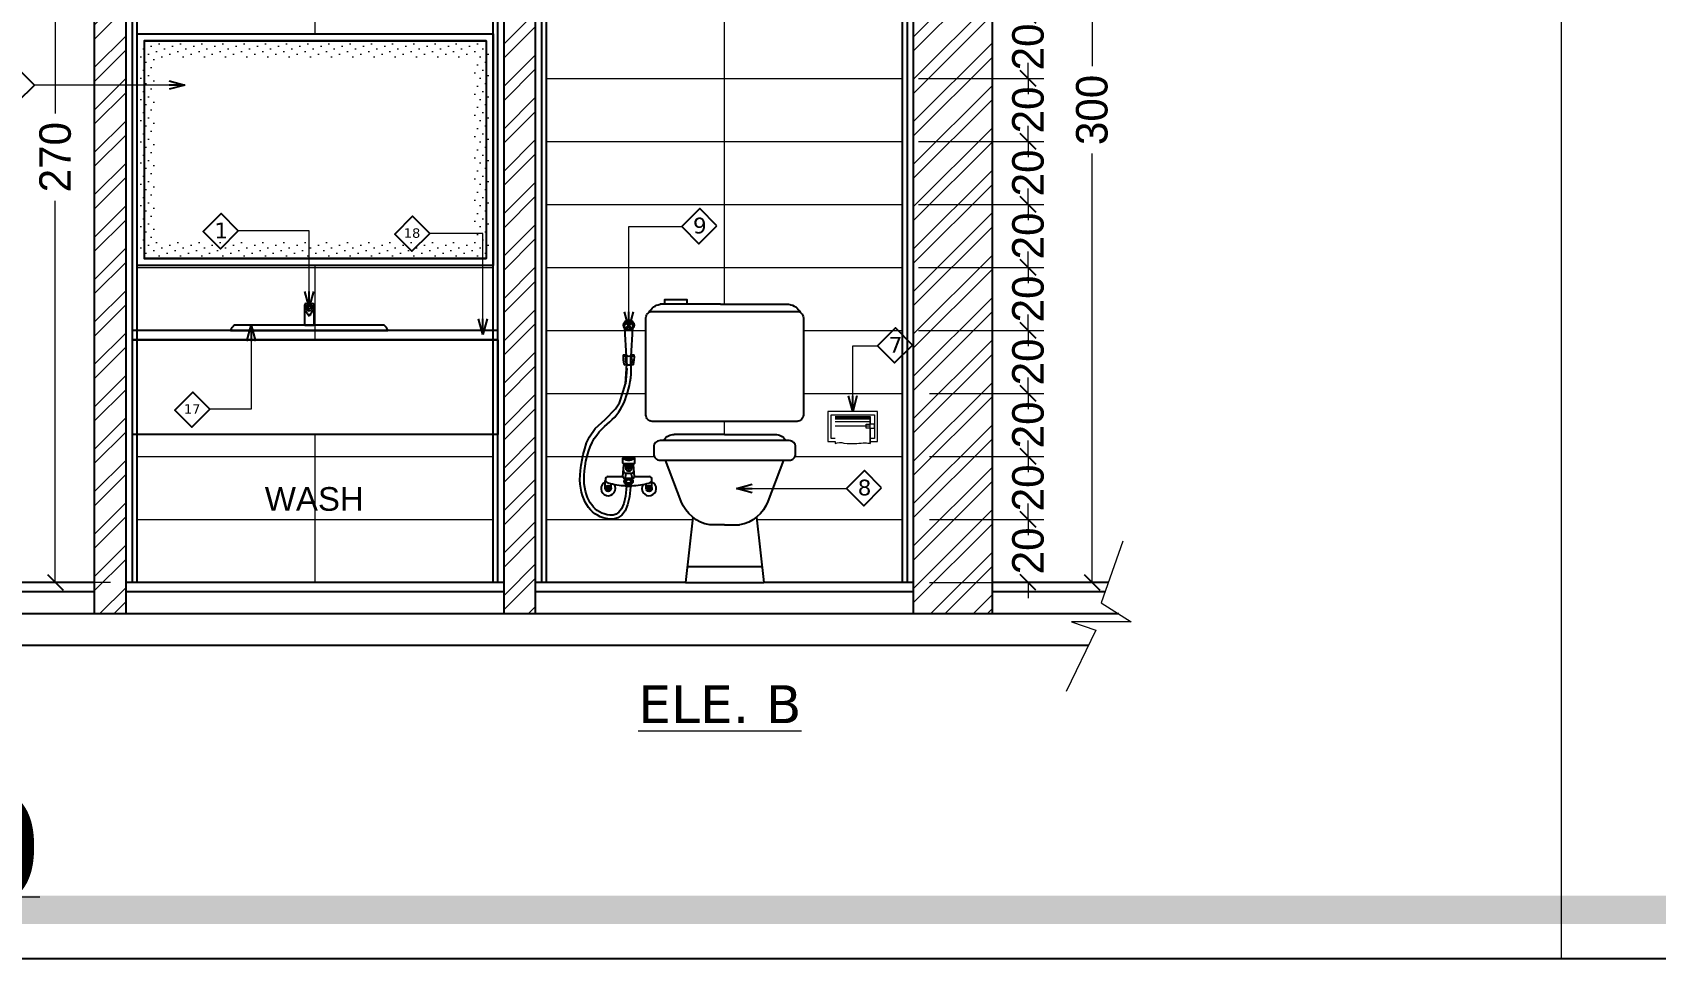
# Model space of a CAD drawing. Header units: centimetres. Extents: x 7997 to 116674, y 1017 to 13844.
# Drawn here: x 47417 to 47932, y 8756 to 9050 of the extents above; entities that cross this region are included whole.
import ezdxf
from ezdxf.enums import TextEntityAlignment as Align

# ---------------------------------------------------------------- set-up
doc = ezdxf.new("R2010")
doc.units = ezdxf.units.CM
doc.header["$LTSCALE"] = 200
doc.header["$PDMODE"] = 2
for name, color, linetype in [('A-DIM', 10, 'Continuous'), ('AFIX', 2, 'Continuous'), ('AFP-HATCH-TILES', 251, 'Continuous'), ('AFP-TOILET FIXTURE', 8, 'Continuous'), ('AFP-WALL  PLASTER', 8, 'Continuous'), ('COL', 1, 'Continuous'), ('DIM', 11, 'Continuous'), ('STEP', 7, 'Continuous'), ('TXT', 6, 'Continuous')]:
    doc.layers.add(name, color=color, linetype=linetype)
for name, color, linetype, lineweight in [('HA', 251, 'Continuous', 0), ('HAT', 8, 'Continuous', 9), ('HATCH', 8, 'Continuous', 5), ('TEXT', 6, 'Continuous', 18), ('TITLE', 7, 'Continuous', 20), ('WALL', 3, 'Continuous', 25)]:
    doc.layers.add(name, color=color, linetype=linetype, lineweight=lineweight)
doc.styles.add('sheet notes', font='verdana.ttf')
doc.styles.add('T2', font='')
doc.styles.add('TORATH', font='arial.ttf')
doc.styles.add('TT1', font='times.ttf', dxfattribs={"width": 0.8, "height": 40})
doc.styles.get('T2').set_extended_font_data('Elisia')
doc.dimstyles.new('NORMAL-1', dxfattribs={"dimtxt": 10, "dimasz": 5, "dimexe": 5, "dimexo": 5, "dimgap": 1, "dimtad": 0, "dimdec": 0, "dimdsep": 46, "dimtxsty": 'T2', "dimblk1": 'OBLIQUE', "dimblk2": 'OBLIQUE', "dimsah": 1, "dimcen": 0.09, "dimclrd": 4, "dimclre": 4, "dimclrt": 6, "dimadec": 0, "dimazin": 0, "dimtfac": 1, "dimtdec": 0, "dimtofl": 0, "dimtmove": 1, "dimatfit": 3, "dimldrblk": 'OPEN30', "dimfxl": 0, "dimtolj": 1, "dimtzin": 0, "dimlwd": 5, "dimlwe": 5, "dimarcsym": 0})

# ---------------------------------------------------------------- blocks, each defined once
blk = doc.blocks.new('CLOSETT')
for points in [[(1019537.6, 55389.1), (1020002.1, 55388.6), (1020007.4, 55389.3), (1020009.9, 55390.2), (1020009.9, 55390.2), (1020016.2, 55394.5), (1020016.2, 55394.5), (1020018.2, 55396.8), (1020019.4, 55398.6), (1020020.7, 55401.4), (1020020.7, 55401.4), (1020021.3, 55403.3), (1020021.6, 55404.4), (1020021.8, 55405.3), (1020022, 55406.7), (1020022.1, 55408.6), (1020022.1, 55717.3), (1020021.8, 55720.4), (1020021.4, 55722.5), (1020021.4, 55722.5), (1020020.3, 55725.6), (1020020.3, 55725.6), (1020016.2, 55731.5), (1020016.2, 55731.5), (1020016.2, 55731.5), (1020012, 55734.7), (1020012, 55734.7), (1020009.2, 55739.6), (1020007.4, 55742.2), (1020005.3, 55744.8), (1020002.5, 55747.8), (1019999.6, 55750.3), (1019997.7, 55751.8), (1019994.9, 55753.7), (1019989.5, 55756.6), (1019983.8, 55758.7), (1019979.5, 55759.8), (1019977, 55760.2), (1019961.7, 55760.2), (1019961.7, 55775.2), (1019891.7, 55775.2), (1019891.7, 55760.2), (1019567.1, 55760.2), (1019565.5, 55759.9), (1019563.9, 55759.6), (1019562.3, 55759.2), (1019560.8, 55758.9), (1019559.5, 55758.4), (1019557.9, 55757.9), (1019557.9, 55757.9), (1019556.1, 55757.2), (1019554.4, 55756.5), (1019552.8, 55755.7), (1019550.7, 55754.6), (1019548.7, 55753.3), (1019547.3, 55752.4), (1019545.2, 55750.9), (1019543.7, 55749.7), (1019542.3, 55748.5), (1019540.6, 55746.8), (1019540.6, 55746.8), (1019537.5, 55743.2), (1019536.2, 55741.6), (1019536.2, 55741.6), (1019535.7, 55740.8), (1019535.7, 55740.8), (1019535.1, 55739.9), (1019534.7, 55739.3), (1019534.3, 55738.6), (1019534.3, 55738.6), (1019533.3, 55737), (1019532.8, 55736.1), (1019532.1, 55734.7), (1019531.1, 55734.1), (1019531.1, 55734.1), (1019530, 55733.3), (1019529.2, 55732.6), (1019528.7, 55732.2), (1019527.9, 55731.5), (1019527.9, 55731.5), (1019526.1, 55729.4), (1019525.4, 55728.3), (1019524.7, 55727.2), (1019524.2, 55726.3), (1019523.8, 55725.6), (1019523.3, 55724.3), (1019523.3, 55724.3), (1019522.6, 55721.8), (1019522.3, 55720.5), (1019522.2, 55719.5), (1019522.1, 55717.3), (1019522.1, 55408.6), (1019522.4, 55404.9), (1019522.4, 55404.9), (1019524.1, 55399.8), (1019524.1, 55399.8), (1019527.9, 55394.5), (1019527.9, 55394.5), (1019531.1, 55391.9), (1019531.1, 55391.9), (1019535.6, 55389.7), (1019537.8, 55389.1)], [(1019935.9, 55347.1), (1019612.4, 55347.3), (1019607.4, 55347), (1019601.8, 55345.9), (1019601.8, 55345.9), (1019596.6, 55344.1), (1019593.4, 55342.5), (1019593.4, 55342.5), (1019593.4, 55342.5), (1019589.2, 55339.9), (1019589.2, 55339.9), (1019585.9, 55337.3), (1019583.5, 55335), (1019582.2, 55333.6), (1019581, 55332.1), (1019579, 55329.4), (1019579, 55329.4), (1019577.5, 55327.3), (1019567.1, 55327.3), (1019565.6, 55327.2), (1019564.4, 55327.1), (1019563.2, 55326.9), (1019560.7, 55326.2), (1019559.9, 55326), (1019559, 55325.6), (1019557.9, 55325.1), (1019556.5, 55324.3), (1019555.6, 55323.7), (1019554.8, 55323.1), (1019552.9, 55321.4), (1019550.8, 55319), (1019550.8, 55319), (1019549, 55315.9), (1019549, 55315.9), (1019547.8, 55312.7), (1019547.8, 55312.7), (1019547.2, 55309.9), (1019547.2, 55309.9), (1019547.1, 55307.3), (1019547.1, 55285.3), (1019547.3, 55282.3), (1019547.3, 55282.3), (1019548.1, 55279.1), (1019548.1, 55279.1), (1019549.2, 55276.3), (1019549.2, 55276.3), (1019552.9, 55271.2), (1019552.9, 55271.2), (1019555.2, 55269.2), (1019555.2, 55269.2), (1019559.1, 55267), (1019559.1, 55267), (1019563.2, 55265.7), (1019567.1, 55265.3), (1019584.5, 55265.3), (1019634.5, 55134.3), (1019638.3, 55125.6), (1019641.3, 55119.7), (1019645.5, 55112.6), (1019649.8, 55106.3), (1019656.2, 55098.3), (1019656.2, 55098.3), (1019669.7, 55085.2), (1019669.7, 55085.2), (1019647.5, 54877.3), (1019896.7, 54877.3), (1019873.4, 55084.3), (1019874.4, 55085.2), (1019881.1, 55091.2), (1019881.1, 55091.2), (1019887.7, 55098), (1019892.3, 55103.6), (1019896.4, 55109.2), (1019900.6, 55115.8), (1019906.4, 55126.8), (1019909.7, 55134.6), (1019918, 55156.3), (1019924.1, 55172.3), (1019934.6, 55199.9), (1019934.6, 55199.9), (1019959.6, 55265.3), (1019966.4, 55265.3), (1019971.4, 55265.3), (1019977.1, 55265.3), (1019983.2, 55266.3), (1019983.2, 55266.3), (1019989.9, 55269.9), (1019993.2, 55273.5), (1019995.1, 55276.7), (1019997.1, 55285.3), (1019997.1, 55288.7), (1019997.1, 55296.3), (1019997.1, 55307.3), (1019996.3, 55312.6), (1019994.3, 55317.5), (1019991.2, 55321.4), (1019987.2, 55324.5), (1019983.8, 55326.1), (1019977.1, 55327.3), (1019966.5, 55327.3), (1019965.1, 55329.4), (1019958.4, 55337.1), (1019950.7, 55342.5), (1019950.7, 55342.5), (1019942.4, 55345.9), (1019942.4, 55345.9), (1019931.8, 55347.3)]]:
    blk.add_wipeout(points).dxf.layer = 'AFP-TOILET FIXTURE'
at = {"layer": 'AFP-TOILET FIXTURE'}
for p, q in [((1019784.7, 55760.2), (1019567.8, 55760.2)), ((1019784.7, 55760.2), (1019977, 55760.2)), ((1019772.1, 55347.3), (1019612.4, 55347.3)), ((1019772.1, 55347.3), (1019931.8, 55347.3)), ((1019965.1, 55329.4), (1019966.5, 55327.3)), ((1019634.4, 55134.6), (1019584.5, 55265.3)), ((1019909.7, 55134.6), (1019959.6, 55265.3)), ((1019670.8, 55084.3), (1019647.5, 54877.3)), ((1019873.4, 55084.3), (1019896.7, 54877.3)), ((1019772.1, 55059.7), (1019724.8, 55059.7)), ((1019772.1, 55059.7), (1019819.3, 55059.7)), ((1019891.5, 54927.3), (1019652.6, 54927.3)), ((1019896.7, 54877.3), (1019647.5, 54877.3))]:
    blk.add_line(p, q, dxfattribs=at)
blk.add_lwpolyline([(1019961.7, 55760.2), (1019961.7, 55775.2), (1019891.7, 55775.2), (1019891.7, 55760.2)], close=True, dxfattribs=at)
for points in [[(1020022.1, 55408.6), (1020022.1, 55717.3, 0.414214), (1020002.1, 55737.3), (1019542.1, 55737.3, 0.414214), (1019522.1, 55717.3), (1019522.1, 55408.6, 0.414214), (1019542.1, 55388.6), (1020002.1, 55388.6, 0.414214)], [(1019997.1, 55307.3), (1019997.1, 55285.3, -0.414214), (1019977.1, 55265.3), (1019567.1, 55265.3, -0.414214), (1019547.1, 55285.3), (1019547.1, 55307.3, -0.414214), (1019567.1, 55327.3), (1019977.1, 55327.3, -0.414214)]]:
    blk.add_lwpolyline(points, format="xyb", close=True, dxfattribs=at)
for centre, radius, start, end in [((1019573.5, 55714.7), 45.9, 98.0355, 154.2062), ((1019970.6, 55714.7), 45.9, 25.7938, 81.9645), ((1019612.4, 55307.3), 40, 90, 146.4991), ((1019931.8, 55307.3), 40, 33.5009, 90), ((1019745.5, 55176.6), 118.7, 200.7366, 259.9985), ((1019798.7, 55176.6), 118.7, 280.0015, 339.2634)]:
    blk.add_arc(centre, radius, start, end, dxfattribs=at)
blk = doc.blocks.new('_OBLIQUE')
at = {"color": 0, "linetype": 'ByBlock'}
blk.add_line((-0.5, -0.5), (0.5, 0.5), dxfattribs=at)
blk = doc.blocks.new('_Open30')
at = {"color": 0, "linetype": 'ByBlock', "lineweight": -2}
for p, q in [((-1, 0.27), (0, 0)), ((0, 0), (-1, -0.27)), ((0, 0), (-1, 0))]:
    blk.add_line(p, q, dxfattribs=at)
blk = doc.blocks.new('Health foucet')
at = {"layer": 'AFP-TOILET FIXTURE'}
for p, q in [((1018120.2, 58032.2), (1018115.1, 58120.6)), ((1018135.4, 58032.2), (1018140.5, 58120.6)), ((1018110.3, 58037.7), (1018119.8, 58030)), ((1018119.8, 58030), (1018121.4, 58030)), ((1018121.4, 58008.3), (1018121.4, 58031.2)), ((1018134.1, 58008.3), (1018134.1, 58031.2)), ((1018134.1, 58030), (1018135.7, 58030)), ((1018145.2, 58037.7), (1018135.7, 58030)), ((1018112.9, 58005.7), (1018120.2, 58008.3)), ((1018120.2, 58008.3), (1018121.4, 58008.3)), ((1018134.1, 58008.3), (1018135.4, 58008.3)), ((1018142.6, 58005.7), (1018135.4, 58008.3)), ((1018146.4, 57707.2), (1018108.5, 57707.2)), ((1018108.5, 57707.2), (1018146.4, 57707.2)), ((1018119.1, 57709.6), (1018119.1, 57707.2)), ((1018135.7, 57709.6), (1018135.7, 57707.2)), ((1018108.5, 57650.7), (1018112.5, 57688.1)), ((1018121.3, 57688.1), (1018112.5, 57688.1)), ((1018114.2, 57688.1), (1018114.2, 57691.2)), ((1018117, 57685), (1018120.7, 57687.1)), ((1018117, 57685), (1018120.1, 57675.2)), ((1018118.6, 57661.8), (1018136.1, 57661.8)), ((1018120.1, 57675.2), (1018120.7, 57687.1)), ((1018120.1, 57675.2), (1018121.9, 57685)), ((1018120.7, 57687.1), (1018121.9, 57685)), ((1018120.8, 57671.8), (1018121.2, 57669.9)), ((1018124.5, 57685), (1018127.3, 57687)), ((1018124.5, 57685), (1018127.3, 57674.2)), ((1018127.3, 57674.2), (1018127.3, 57687)), ((1018130.1, 57685), (1018127.3, 57687)), ((1018130.1, 57685), (1018127.3, 57674.2)), ((1018133.9, 57687.1), (1018132.7, 57685)), ((1018134.5, 57675.2), (1018132.7, 57685)), ((1018143.1, 57688.1), (1018133.4, 57688.1)), ((1018134, 57671.9), (1018133.7, 57670.1)), ((1018134.5, 57675.2), (1018133.9, 57687.1)), ((1018137.6, 57685), (1018133.9, 57687.1)), ((1018137.6, 57685), (1018134.5, 57675.2)), ((1018140.9, 57688.1), (1018140.9, 57691.2)), ((1018146.3, 57650.7), (1018143.1, 57688.1)), ((1018053.3, 57612.6), (1018053.3, 57637.8)), ((1018065.4, 57615.3), (1018059.8, 57609.8)), ((1018062.5, 57650.7), (1018108.5, 57650.7)), ((1018071.8, 57612.6), (1018071.8, 57628.1)), ((1018139.1, 57644.7), (1018115.5, 57644.7)), ((1018116.4, 57640.7), (1018116.4, 57644.2)), ((1018117.5, 57624), (1018136.3, 57622.4)), ((1018117.6, 57625.6), (1018136.3, 57624)), ((1018117.8, 57627.2), (1018136.3, 57625.6)), ((1018117.9, 57628.8), (1018136.3, 57627.2)), ((1018118.9, 57637.4), (1018118.9, 57633.6)), ((1018119.4, 57628.8), (1018119.4, 57630.4)), ((1018134.2, 57628.8), (1018134.2, 57630.4)), ((1018135.4, 57637.5), (1018135.4, 57633.5)), ((1018138.1, 57640.7), (1018138.1, 57644.2)), ((1018138.1, 57640.7), (1018138.1, 57640.7)), ((1018146.1, 57650.7), (1018192.1, 57650.7)), ((1018182.9, 57612.6), (1018182.9, 57627.7)), ((1018195, 57615.3), (1018189.4, 57609.8)), ((1018201.4, 57612.6), (1018201.4, 57639.3))]:
    blk.add_line(p, q, dxfattribs=at)
for points in [[(1018110.3, 58037.7), (1018119.9, 58037.7)], [(1018135.7, 58037.7), (1018145.2, 58037.7)], [(1018120.7, 57619.7), (1018117.3, 57588.7), (1018111.9, 57565.4), (1018104.9, 57548.6), (1018096.6, 57537.5), (1018087.4, 57531.1), (1018077.8, 57528.3), (1018068.2, 57528.2), (1018058.8, 57529.7), (1018050.1, 57532), (1018042.1, 57535), (1018034.7, 57538.7), (1018027.8, 57543.1), (1018021.5, 57548.2), (1018015.8, 57554), (1018010.4, 57560.5), (1018005.5, 57567.8), (1018001, 57575.8), (1017996.9, 57584.6), (1017993.3, 57594.1), (1017990.3, 57604.5), (1017988, 57615.7), (1017986.4, 57627.7), (1017985.7, 57640.6), (1017985.8, 57654.4), (1017986.9, 57669), (1017988.9, 57684.2), (1017991.8, 57699.7), (1017995.6, 57715.2), (1018000.1, 57730.5), (1018005.5, 57745.1), (1018011.6, 57758.9), (1018018.4, 57771.5), (1018025.9, 57782.6), (1018033.9, 57792.6), (1018042.2, 57801.5), (1018050.7, 57809.7), (1018059.2, 57817.4), (1018067.5, 57824.8), (1018075.5, 57832.2), (1018083, 57839.7), (1018089.9, 57847.7), (1018096.2, 57856.1), (1018101.9, 57865), (1018107, 57874.4), (1018111.7, 57884.2), (1018116, 57894.5), (1018119.9, 57905.2), (1018123.5, 57916.4), (1018126.8, 57928.1), (1018129.7, 57940.1), (1018132.2, 57952.2), (1018134.1, 57964.2), (1018135.3, 57976.1), (1018135.8, 57987.5), (1018135.5, 57998.4), (1018134.2, 58008.5)], [(1018085.5, 57865.8), (1018098.5, 57884.9), (1018110.2, 57920.5), (1018117.5, 57945.5), (1018117.5, 57945.5), (1018117.5, 57945.5), (1018117.5, 57945.5), (1018117.5, 57945.5), (1018117.5, 57945.5), (1018117.5, 57945.5), (1018117.5, 57945.5), (1018119.7, 57965.6), (1018121.4, 57994.1), (1018117.5, 57945.5), (1018121.4, 57994.1), (1018117.5, 57945.5), (1018121.4, 58008.4)], [(1018121.4, 58005.7), (1018112.9, 58005.7)], [(1018142.6, 58005.7), (1018134.2, 58005.7)], [(1018133.4, 57618.3), (1018129.9, 57586.6), (1018124.1, 57561.4), (1018116, 57542.2), (1018105.6, 57528.3), (1018093.1, 57519.4), (1018079.8, 57515.5), (1018067.2, 57515.4), (1018056.1, 57517.2), (1018046.2, 57519.8), (1018037, 57523.3), (1018028.3, 57527.6), (1018020.3, 57532.7), (1018013, 57538.7), (1018006.2, 57545.4), (1018000.1, 57552.9), (1017994.6, 57561), (1017989.6, 57569.9), (1017985.1, 57579.6), (1017981.1, 57590.1), (1017977.9, 57601.4), (1017975.4, 57613.6), (1017973.7, 57626.5), (1017972.9, 57640.3), (1017973, 57654.9), (1017974.2, 57670.3), (1017976.3, 57686.5), (1017979.3, 57703.4), (1017983.2, 57720.9), (1017988.1, 57739.1), (1017993.7, 57757.8), (1018003.4, 57777.1), (1018020.9, 57803), (1018053.3, 57831.4), (1018085.5, 57865.8)], [(1018119.6, 57672.3), (1018117, 57685)], [(1018121.9, 57685), (1018124.5, 57685)], [(1018130.1, 57685), (1018132.7, 57685)], [(1018137.6, 57685), (1018135, 57672.3)]]:
    blk.add_lwpolyline(points, dxfattribs=at)
for points in [[(1018108.5, 57695.2), (1018108.5, 57707.8, -0.414214), (1018112.5, 57711.8), (1018143.1, 57711.8, -0.450757), (1018146.4, 57707.8), (1018146.4, 57695.2, -0.450757), (1018143.1, 57691.2), (1018112.5, 57691.2, -0.414214)], [(1018112.4, 57636.7), (1018112.4, 57634.4, 0.414214), (1018116.4, 57630.4), (1018138.1, 57630.4, 0.414214), (1018142.1, 57634.4), (1018142.1, 57636.7, 0.414214), (1018138.1, 57640.7), (1018116.4, 57640.7, 0.414214)]]:
    blk.add_lwpolyline(points, format="xyb", close=True, dxfattribs=at)
blk.add_lwpolyline([(1018117.9, 57628.8), (1018117.9, 57619.9), (1018136.3, 57619.9), (1018136.3, 57628.8)], close=True, dxfattribs=at)
for centre, radius in [((1018062.5, 57612.6), 9.25), ((1018062.5, 57612.6), 6.33), ((1018062.5, 57612.6), 3.91), ((1018192.1, 57612.6), 9.25), ((1018192.1, 57612.6), 6.33), ((1018192.1, 57612.6), 3.91)]:
    blk.add_circle(centre, radius, dxfattribs=at)
for centre, radius, start, end in [((1018223.5, 58030.9), 113.4, 176.5617, 192.8405), ((1018140.7, 58019.5), 23.4, 153.254, 208.4833), ((1018114.8, 58019.5), 23.4, 331.5167, 26.746), ((1018054.3, 58029), 91.3, 345.1737, 5.4241), ((1018124.4, 58008.6), 2.97, 185.8766, 258.3285), ((1018127.8, 58022.7), 17.5, 256.8666, 283.1334), ((1018131.1, 58008.6), 2.97, 281.6715, 354.1234), ((1018112.2, 57706.6), 3.89, 80.0387, 162.2042), ((1018104.1, 57669.7), 37.7, 70.496, 83.3081), ((1018111.6, 57674.8), 35.6, 77.7767, 87.9812), ((1018127.2, 57673.4), 37.2, 89.8914, 102.6158), ((1018127.6, 57673.4), 37.2, 77.3842, 90.1086), ((1018143.3, 57674.8), 35.6, 92.0188, 102.2233), ((1018150.8, 57669.7), 37.7, 96.6919, 109.504), ((1018142.7, 57706.6), 3.89, 17.7958, 99.9613), ((1018120.4, 57671.6), 10, 183.5171, 259.5325), ((1018198.7, 57643.1), 82.3, 166.8906, 179.2336), ((1018128.6, 57734.2), 31.4, 247.5466, 267.7786), ((1018121.7, 57683), 5.07, 100.8502, 156.5317), ((1018127.3, 57688.1), 17.6, 244.0797, 295.9203), ((1018127.3, 57655.8), 32.8, 78.3829, 101.6171), ((1018127.3, 57688.1), 19.2, 251.5113, 289.589), ((1018126.2, 57734.2), 31.4, 272.2214, 292.4534), ((1018133, 57683), 5.07, 23.4683, 79.1498), ((1018134.2, 57671.6), 10, 280.4675, 356.4829), ((1018055.9, 57643.1), 82.3, 0.7664, 13.1094), ((1018062.5, 57612.6), 22.9, 113.8785, 36.3448), ((1018063.5, 57640.6), 10.1, 95.7851, 264.2149), ((1018128.2, 57868), 246.4, 254.5467, 267.615), ((1018115.8, 57652.1), 7.4, 191.1725, 267.9124), ((1018113.5, 57635.9), 5.58, 16.3012, 59.0267), ((1018110.3, 57637.7), 9.56, 310.0587, 334.6134), ((1018127.2, 57628.4), 12.3, 47.9766, 132.6197), ((1018127.2, 57642.6), 12.3, 227.3803, 312.0234), ((1018143.3, 57633.6), 8.79, 125.9377, 153.0507), ((1018140.9, 57635.4), 5.78, 199.6158, 241.3958), ((1018128.2, 57868), 246.4, 271.8996, 285.0388), ((1018138.9, 57652.1), 7.4, 272.0876, 348.8275), ((1018192.1, 57612.6), 22.9, 144.8329, 66.1215), ((1018191.1, 57640.6), 10.1, 275.7851, 84.2149)]:
    blk.add_arc(centre, radius, start, end, dxfattribs=at)
for centre, major_axis, ratio, start_param, end_param in [((1018127.8, 58131.5), (-16.9, 0), 0.991563, 3.141593, 9.424778), ((1018127.8, 58127.8), (13.3, 0), 0.842711, 3.141593, 9.424778), ((1018127.8, 58033.1), (7.91, 0), 0.409654, 2.905304, 3.784173), ((1018127.8, 58036.7), (-7.91, 0), 0.409654, -0.096041, 3.237634), ((1018127.8, 58033.1), (7.91, 0), 0.409654, -0.637015, 0.236289)]:
    blk.add_ellipse(centre, major_axis=major_axis, ratio=ratio, start_param=start_param, end_param=end_param, dxfattribs=at)
for centre, major_axis, ratio in [((1018127.8, 58130), (15.7, 0), 0.972802), ((1018127.8, 58123.4), (-6.63, 0), 0.798736)]:
    blk.add_ellipse(centre, major_axis=major_axis, ratio=ratio, dxfattribs=at)
blk = doc.blocks.new('*D1246')
at = {"layer": 'Defpoints', "color": 0, "transparency": 16777216}
for p in [(47693.4, 9055.52, 0), (47693.4, 9035.52, 0), (47733.24, 9035.52, 0)]:
    blk.add_point(p, dxfattribs=at)
at = {"layer": 'DIM', "color": 4, "lineweight": 5, "transparency": 16777216}
for p, q in [((47733.24, 9055.52, 0), (47733.24, 9060.52, 0)), ((47698.4, 9055.52, 0), (47738.24, 9055.52, 0)), ((47698.4, 9035.52, 0), (47738.24, 9035.52, 0)), ((47733.24, 9035.52, 0), (47733.24, 9030.52, 0))]:
    blk.add_line(p, q, dxfattribs=at)
at = {"layer": 'DIM', "color": 4, "lineweight": 5, "transparency": 16777216, "xscale": 5, "yscale": 5, "zscale": 5}
for p, rotation in [((47733.24, 9055.52, 0), 270), ((47733.24, 9035.52, 0), 90)]:
    blk.add_blockref('_OBLIQUE', p, dxfattribs=dict(at, rotation=rotation))
at = {"layer": 'DIM', "color": 6, "transparency": 16777216, "insert": (47733.24, 9045.52, 0), "char_height": 10, "attachment_point": 5, "rotation": 90, "style": 'T2'}
blk.add_mtext('\\A1;20', dxfattribs=at)
blk = doc.blocks.new('*D1247')
at = {"layer": 'Defpoints', "color": 0, "transparency": 16777216}
for p in [(47693.4, 9035.52, 0), (47693.4, 9015.52, 0), (47733.24, 9015.52, 0)]:
    blk.add_point(p, dxfattribs=at)
at = {"layer": 'DIM', "color": 4, "lineweight": 5, "transparency": 16777216}
for p, q in [((47733.24, 9035.52, 0), (47733.24, 9040.52, 0)), ((47698.4, 9035.52, 0), (47738.24, 9035.52, 0)), ((47698.4, 9015.52, 0), (47738.24, 9015.52, 0)), ((47733.24, 9015.52, 0), (47733.24, 9010.52, 0))]:
    blk.add_line(p, q, dxfattribs=at)
at = {"layer": 'DIM', "color": 4, "lineweight": 5, "transparency": 16777216, "xscale": 5, "yscale": 5, "zscale": 5}
for p, rotation in [((47733.24, 9035.52, 0), 270), ((47733.24, 9015.52, 0), 90)]:
    blk.add_blockref('_OBLIQUE', p, dxfattribs=dict(at, rotation=rotation))
at = {"layer": 'DIM', "color": 6, "transparency": 16777216, "insert": (47733.24, 9025.52, 0), "char_height": 10, "attachment_point": 5, "rotation": 90, "style": 'T2'}
blk.add_mtext('\\A1;20', dxfattribs=at)
blk = doc.blocks.new('*D1248')
at = {"layer": 'Defpoints', "color": 0, "transparency": 16777216}
for p in [(47693.4, 9015.52, 0), (47693.4, 8995.52, 0), (47733.24, 8995.52, 0)]:
    blk.add_point(p, dxfattribs=at)
at = {"layer": 'DIM', "color": 4, "lineweight": 5, "transparency": 16777216}
for p, q in [((47733.24, 9015.52, 0), (47733.24, 9020.52, 0)), ((47698.4, 9015.52, 0), (47738.24, 9015.52, 0)), ((47698.4, 8995.52, 0), (47738.24, 8995.52, 0)), ((47733.24, 8995.52, 0), (47733.24, 8990.52, 0))]:
    blk.add_line(p, q, dxfattribs=at)
at = {"layer": 'DIM', "color": 4, "lineweight": 5, "transparency": 16777216, "xscale": 5, "yscale": 5, "zscale": 5}
for p, rotation in [((47733.24, 9015.52, 0), 270), ((47733.24, 8995.52, 0), 90)]:
    blk.add_blockref('_OBLIQUE', p, dxfattribs=dict(at, rotation=rotation))
at = {"layer": 'DIM', "color": 6, "transparency": 16777216, "insert": (47733.24, 9005.52, 0), "char_height": 10, "attachment_point": 5, "rotation": 90, "style": 'T2'}
blk.add_mtext('\\A1;20', dxfattribs=at)
blk = doc.blocks.new('*D1249')
at = {"layer": 'Defpoints', "color": 0, "transparency": 16777216}
for p in [(47693.4, 8995.52, 0), (47693.4, 8975.52, 0), (47733.24, 8975.52, 0)]:
    blk.add_point(p, dxfattribs=at)
at = {"layer": 'DIM', "color": 4, "lineweight": 5, "transparency": 16777216}
for p, q in [((47733.24, 8995.52, 0), (47733.24, 9000.52, 0)), ((47698.4, 8995.52, 0), (47738.24, 8995.52, 0)), ((47698.4, 8975.52, 0), (47738.24, 8975.52, 0)), ((47733.24, 8975.52, 0), (47733.24, 8970.52, 0))]:
    blk.add_line(p, q, dxfattribs=at)
at = {"layer": 'DIM', "color": 4, "lineweight": 5, "transparency": 16777216, "xscale": 5, "yscale": 5, "zscale": 5}
for p, rotation in [((47733.24, 8995.52, 0), 270), ((47733.24, 8975.52, 0), 90)]:
    blk.add_blockref('_OBLIQUE', p, dxfattribs=dict(at, rotation=rotation))
at = {"layer": 'DIM', "color": 6, "transparency": 16777216, "insert": (47733.24, 8985.52, 0), "char_height": 10, "attachment_point": 5, "rotation": 90, "style": 'T2'}
blk.add_mtext('\\A1;20', dxfattribs=at)
blk = doc.blocks.new('*D1250')
at = {"layer": 'Defpoints', "color": 0, "transparency": 16777216}
for p in [(47693.4, 8975.52, 0), (47693.4, 8955.52, 0), (47733.24, 8955.52, 0)]:
    blk.add_point(p, dxfattribs=at)
at = {"layer": 'DIM', "color": 4, "lineweight": 5, "transparency": 16777216}
for p, q in [((47733.24, 8975.52, 0), (47733.24, 8980.52, 0)), ((47698.4, 8975.52, 0), (47738.24, 8975.52, 0)), ((47698.4, 8955.52, 0), (47738.24, 8955.52, 0)), ((47733.24, 8955.52, 0), (47733.24, 8950.52, 0))]:
    blk.add_line(p, q, dxfattribs=at)
at = {"layer": 'DIM', "color": 4, "lineweight": 5, "transparency": 16777216, "xscale": 5, "yscale": 5, "zscale": 5}
for p, rotation in [((47733.24, 8975.52, 0), 270), ((47733.24, 8955.52, 0), 90)]:
    blk.add_blockref('_OBLIQUE', p, dxfattribs=dict(at, rotation=rotation))
at = {"layer": 'DIM', "color": 6, "transparency": 16777216, "insert": (47733.24, 8965.52, 0), "char_height": 10, "attachment_point": 5, "rotation": 90, "style": 'T2'}
blk.add_mtext('\\A1;20', dxfattribs=at)
blk = doc.blocks.new('*D1251')
at = {"layer": 'Defpoints', "color": 0, "transparency": 16777216}
for p in [(47693.4, 8955.52, 0), (47696.9, 8935.52, 0), (47733.24, 8935.52, 0)]:
    blk.add_point(p, dxfattribs=at)
at = {"layer": 'DIM', "color": 4, "lineweight": 5, "transparency": 16777216}
for p, q in [((47733.24, 8955.52, 0), (47733.24, 8960.52, 0)), ((47698.4, 8955.52, 0), (47738.24, 8955.52, 0)), ((47701.9, 8935.52, 0), (47738.24, 8935.52, 0)), ((47733.24, 8935.52, 0), (47733.24, 8930.52, 0))]:
    blk.add_line(p, q, dxfattribs=at)
at = {"layer": 'DIM', "color": 4, "lineweight": 5, "transparency": 16777216, "xscale": 5, "yscale": 5, "zscale": 5}
for p, rotation in [((47733.24, 8955.52, 0), 270), ((47733.24, 8935.52, 0), 90)]:
    blk.add_blockref('_OBLIQUE', p, dxfattribs=dict(at, rotation=rotation))
at = {"layer": 'DIM', "color": 6, "transparency": 16777216, "insert": (47733.24, 8945.52, 0), "char_height": 10, "attachment_point": 5, "rotation": 90, "style": 'T2'}
blk.add_mtext('\\A1;20', dxfattribs=at)
blk = doc.blocks.new('*D1252')
at = {"layer": 'Defpoints', "color": 0, "transparency": 16777216}
for p in [(47696.9, 8935.52, 0), (47696.9, 8915.52, 0), (47733.24, 8915.52, 0)]:
    blk.add_point(p, dxfattribs=at)
at = {"layer": 'DIM', "color": 4, "lineweight": 5, "transparency": 16777216}
for p, q in [((47733.24, 8935.52, 0), (47733.24, 8940.52, 0)), ((47701.9, 8935.52, 0), (47738.24, 8935.52, 0)), ((47701.9, 8915.52, 0), (47738.24, 8915.52, 0)), ((47733.24, 8915.52, 0), (47733.24, 8910.52, 0))]:
    blk.add_line(p, q, dxfattribs=at)
at = {"layer": 'DIM', "color": 4, "lineweight": 5, "transparency": 16777216, "xscale": 5, "yscale": 5, "zscale": 5}
for p, rotation in [((47733.24, 8935.52, 0), 270), ((47733.24, 8915.52, 0), 90)]:
    blk.add_blockref('_OBLIQUE', p, dxfattribs=dict(at, rotation=rotation))
at = {"layer": 'DIM', "color": 6, "transparency": 16777216, "insert": (47733.24, 8925.52, 0), "char_height": 10, "attachment_point": 5, "rotation": 90, "style": 'T2'}
blk.add_mtext('\\A1;20', dxfattribs=at)
blk = doc.blocks.new('*D1234')
at = {"layer": 'Defpoints', "color": 0, "transparency": 16777216}
for p in [(47696.9, 8915.52, 0), (47696.9, 8895.52, 0), (47733.24, 8895.52, 0)]:
    blk.add_point(p, dxfattribs=at)
at = {"layer": 'DIM', "color": 4, "lineweight": 5, "transparency": 16777216}
for p, q in [((47733.24, 8915.52, 0), (47733.24, 8920.52, 0)), ((47701.9, 8915.52, 0), (47738.24, 8915.52, 0)), ((47701.9, 8895.52, 0), (47738.24, 8895.52, 0)), ((47733.24, 8895.52, 0), (47733.24, 8890.52, 0))]:
    blk.add_line(p, q, dxfattribs=at)
at = {"layer": 'DIM', "color": 4, "lineweight": 5, "transparency": 16777216, "xscale": 5, "yscale": 5, "zscale": 5}
for p, rotation in [((47733.24, 8915.52, 0), 270), ((47733.24, 8895.52, 0), 90)]:
    blk.add_blockref('_OBLIQUE', p, dxfattribs=dict(at, rotation=rotation))
at = {"layer": 'DIM', "color": 6, "transparency": 16777216, "insert": (47733.24, 8905.52, 0), "char_height": 10, "attachment_point": 5, "rotation": 90, "style": 'T2'}
blk.add_mtext('\\A1;20', dxfattribs=at)
blk = doc.blocks.new('*D1253')
at = {"layer": 'Defpoints', "color": 0, "transparency": 16777216}
for p in [(47696.9, 8895.52, 0), (47696.9, 8875.52, 0), (47733.24, 8875.52, 0)]:
    blk.add_point(p, dxfattribs=at)
at = {"layer": 'DIM', "color": 4, "lineweight": 5, "transparency": 16777216}
for p, q in [((47733.24, 8895.52, 0), (47733.24, 8900.52, 0)), ((47701.9, 8895.52, 0), (47738.24, 8895.52, 0)), ((47701.9, 8875.52, 0), (47738.24, 8875.52, 0)), ((47733.24, 8875.52, 0), (47733.24, 8870.52, 0))]:
    blk.add_line(p, q, dxfattribs=at)
at = {"layer": 'DIM', "color": 4, "lineweight": 5, "transparency": 16777216, "xscale": 5, "yscale": 5, "zscale": 5}
for p, rotation in [((47733.24, 8895.52, 0), 270), ((47733.24, 8875.52, 0), 90)]:
    blk.add_blockref('_OBLIQUE', p, dxfattribs=dict(at, rotation=rotation))
at = {"layer": 'DIM', "color": 6, "transparency": 16777216, "insert": (47733.24, 8885.52, 0), "char_height": 10, "attachment_point": 5, "rotation": 90, "style": 'T2'}
blk.add_mtext('\\A1;20', dxfattribs=at)
blk = doc.blocks.new('*D1254')
at = {"layer": 'Defpoints', "color": 0, "transparency": 16777216}
for p in [(47738.24, 9175.52, 0), (47740.28, 8875.52, 0), (47753.52, 8875.52, 0)]:
    blk.add_point(p, dxfattribs=at)
at = {"layer": 'DIM', "color": 4, "lineweight": 5, "transparency": 16777216}
for p, q in [((47743.24, 9175.52, 0), (47758.52, 9175.52, 0)), ((47753.52, 9175.52, 0), (47753.52, 9039.37, 0)), ((47753.52, 8875.52, 0), (47753.52, 9011.66, 0)), ((47745.28, 8875.52, 0), (47758.52, 8875.52, 0))]:
    blk.add_line(p, q, dxfattribs=at)
at = {"layer": 'DIM', "color": 4, "lineweight": 5, "transparency": 16777216, "xscale": 5, "yscale": 5, "zscale": 5}
for p, rotation in [((47753.52, 9175.52, 0), 90), ((47753.52, 8875.52, 0), 270)]:
    blk.add_blockref('_OBLIQUE', p, dxfattribs=dict(at, rotation=rotation))
at = {"layer": 'DIM', "color": 6, "transparency": 16777216, "insert": (47753.52, 9025.52, 0), "char_height": 10, "attachment_point": 5, "rotation": 90, "style": 'T2'}
blk.add_mtext('\\A1;300', dxfattribs=at)
blk = doc.blocks.new('*D1255')
at = {"layer": 'Defpoints', "color": 0, "transparency": 16777216}
for p in [(47446.9, 9145.52, 0), (47424.42, 8875.52, 0), (47446.9, 8875.52, 0)]:
    blk.add_point(p, dxfattribs=at)
at = {"layer": 'DIM', "color": 4, "lineweight": 5, "transparency": 16777216}
for p, q in [((47441.9, 9145.52, 0), (47419.42, 9145.52, 0)), ((47424.42, 9145.52, 0), (47424.42, 9024.37, 0)), ((47424.42, 8875.52, 0), (47424.42, 8996.66, 0)), ((47441.9, 8875.52, 0), (47419.42, 8875.52, 0))]:
    blk.add_line(p, q, dxfattribs=at)
at = {"layer": 'DIM', "color": 4, "lineweight": 5, "transparency": 16777216, "xscale": 5, "yscale": 5, "zscale": 5}
for p, rotation in [((47424.42, 9145.52, 0), 90), ((47424.42, 8875.52, 0), 270)]:
    blk.add_blockref('_OBLIQUE', p, dxfattribs=dict(at, rotation=rotation))
at = {"layer": 'DIM', "color": 6, "transparency": 16777216, "insert": (47424.42, 9010.52, 0), "char_height": 10, "attachment_point": 5, "rotation": 90, "style": 'T2'}
blk.add_mtext('\\A1;270', dxfattribs=at)
blk = doc.blocks.new('08-TITLE SHEET-selattin', base_point=(45714.81, -203081.37))
at = {"color": 0}
blk.add_lwpolyline([(51244.81, -203081.37), (45714.81, -203081.37), (45714.81, -206921.37), (51244.81, -206921.37)], close=True, dxfattribs=at)
at = {"color": 0, "linetype": 'ByBlock', "const_width": 17.04}
blk.add_lwpolyline([(45744.29, -206891.89), (51215.34, -206891.89), (51215.34, -203110.84), (45744.29, -203110.84)], close=True, dxfattribs=at)
at = {"layer": 'HA', "ltscale": 1.2}
blk.add_lwpolyline([(45714.81, -203081.37), (51244.81, -203081.37), (51244.81, -206921.37), (45714.81, -206921.37)], close=True, dxfattribs=at)

msp = doc.modelspace()

# ---------------------------------------------------------------- hatches: boundary and pattern name
at = {"layer": 'HAT'}
h = msp.add_hatch(dxfattribs=at)
h.set_pattern_fill('ANSI32', color=8)
h.set_pattern_definition([(45, (-2393.278, 266.595), (-6.7351921, 6.7351921), []), (45, (-2388.788, 266.595), (-6.7351921, 6.7351921), [])])
h.paths.add_polyline_path([(47446.9045, 9211.538), (47442.7164, 9211.538), (47442.0534, 9207.9769), (47440.6026, 9215.389), (47440.4025, 9211.5708), (47436.9045, 9211.5708), (47436.9045, 8865.5156), (47446.9045, 8865.5156)])
h = msp.add_hatch(dxfattribs=at)
h.set_pattern_fill('ANSI32', color=8)
h.set_pattern_definition([(45, (15559.847, -8102.7285), (-6.735192, 6.735192), []), (45, (15564.337, -8102.7285), (-6.735192, 6.735192), [])])
h.paths.add_polyline_path([(47566.9045, 9211.5708), (47571.3499, 9211.5708), (47572.0534, 9207.9769), (47572.7164, 9211.538), (47576.9045, 9211.538), (47576.9045, 8865.5156), (47566.9045, 8865.5156)])
h = msp.add_hatch(dxfattribs=at)
h.set_pattern_fill('ANSI32', color=8)
h.set_pattern_definition([(45, (15579.847, -8102.7285), (-6.735192, 6.735192), []), (45, (15584.337, -8102.7285), (-6.735192, 6.735192), [])])
h.paths.add_polyline_path([(47721.9045, 8865.5156), (47696.9045, 8865.5156), (47696.9045, 9211.5708), (47709.6082, 9211.5708), (47710.5559, 9211.569), (47711.259, 9207.9769), (47711.9221, 9211.538), (47721.9045, 9211.538)])
at = {"layer": 'HATCH'}
h = msp.add_hatch(dxfattribs=at)
h.set_pattern_fill('DOTS', color=1, scale=1.5, angle=45, style=0)
h.set_pattern_definition([(135, (47562.66, 8978.36), (0.8419, 2.525697), [0, -2.38125])])
h.paths.add_polyline_path([(47451.149, 9047.4711), (47562.6601, 9047.4711), (47562.6601, 8978.3601), (47451.149, 8978.3601)])
h.paths.add_polyline_path([(47456.4683, 9042.1518), (47456.4683, 8983.6794), (47557.3408, 8983.6794), (47557.3408, 9042.1518)], flags=16)
h = msp.add_hatch(dxfattribs=at)
h.set_pattern_fill('DOTS', color=1, scale=1.5, angle=45, style=0)
h.set_pattern_definition([(135, (47562.66, 8978.36), (0.8419, 2.525697), [0, -2.38125])])
h.paths.add_polyline_path([(47451.149, 9047.4711), (47562.6601, 9047.4711), (47562.6601, 8978.3601), (47451.149, 8978.3601)])
h.paths.add_polyline_path([(47456.4683, 9042.1518), (47456.4683, 8983.6794), (47557.3408, 8983.6794), (47557.3408, 9042.1518)], flags=16)

# ---------------------------------------------------------------- linework, layer by layer
at = {"layer": 'AFIX', "color": 11, "elevation": 0}
for points in [[(47450.4045, 9049.7156), (47563.4045, 9049.7156), (47563.4045, 8976.1156), (47450.4045, 8976.1156)], [(47452.649, 9047.4711), (47561.1601, 9047.4711), (47561.1601, 8978.3601), (47452.649, 8978.3601)], [(47561.1601, 9047.4711), (47452.649, 9047.4711), (47452.649, 8978.3601), (47561.1601, 8978.3601)]]:
    msp.add_lwpolyline(points, dxfattribs=at)
at = {"layer": 'AFP-HATCH-TILES', "color": 251}
for p, q in [((47450.4045, 8875.5156, 0), (47450.4045, 9205.5156, 0)), ((47563.4045, 8875.5156, 0), (47563.4045, 9205.5156, 0)), ((47580.4045, 8875.5156, 0), (47580.4045, 9205.5156, 0)), ((47693.4045, 8875.5156, 0), (47693.4045, 9205.5156, 0))]:
    msp.add_line(p, q, dxfattribs=at)
at = {"layer": 'AFP-TOILET FIXTURE'}
for p, q in [((47503.6012, 8957.1278, 0), (47503.6012, 8963.6041, 0)), ((47504.1012, 8964.1041, 0), (47505.9515, 8964.1041, 0)), ((47504.3852, 8963.6187, 0), (47504.3852, 8963.1318, 0)), ((47504.5852, 8963.2188, 0), (47505.4674, 8963.2188, 0)), ((47504.673, 8960.4719, 0), (47504.673, 8960.2984, 0)), ((47504.673, 8960.4719, 0), (47505.0263, 8960.4719, 0)), ((47504.673, 8960.2984, 0), (47505.0263, 8960.2984, 0)), ((47505.3797, 8960.4719, 0), (47505.0263, 8960.4719, 0)), ((47505.3797, 8960.2984, 0), (47505.0263, 8960.2984, 0)), ((47505.3797, 8960.4719, 0), (47505.3797, 8960.2984, 0)), ((47505.6674, 8963.6187, 0), (47505.6674, 8963.1319, 0)), ((47506.4515, 8963.6041, 0), (47506.4515, 8957.1278, 0)), ((47564.9045, 8955.5156, 0), (47448.9045, 8955.5156, 0)), ((47528.8552, 8957.1277, 0), (47481.1974, 8957.1277, 0)), ((47503.6012, 8957.1278, 0), (47506.4515, 8957.1278, 0)), ((47528.8552, 8957.1277, 0), (47509.3524, 8957.1276, 0)), ((47564.9045, 8952.5156, 0), (47448.9045, 8952.5156, 0))]:
    msp.add_line(p, q, dxfattribs=at)
at = {"layer": 'AFP-TOILET FIXTURE', "elevation": 0}
msp.add_lwpolyline([(47481.1974, 8957.1277, 0.12906422), (47480.0663, 8955.5156), (47529.9863, 8955.5156, 0.12906422), (47528.8552, 8957.1277, 0.36263897)], format="xyb", dxfattribs=at)
msp.add_lwpolyline([(47564.9045, 8922.5156), (47448.9045, 8922.5156), (47448.9045, 8952.5156), (47564.9045, 8952.5156)], close=True, dxfattribs=at)
at = {"layer": 'AFP-TOILET FIXTURE'}
for centre, radius, start, end in [((47504.1012, 8963.6041, 0), 0.5, 90, 180), ((47505.3454, 8963.3354, 0), 1.6383, 171.439974, 258.768181), ((47501.6569, 8960.1312, 0), 2.8457, 17.614982, 37.77173), ((47505.0581, 8961.0456, 0), 0.691, 184.419437, 236.125221), ((47504.5852, 8963.6188, 0), 0.2, 90, 180.028995), ((47505.2417, 8963.1323, 0), 0.8565, 180.028995, 255.436104), ((47504.7072, 8963.3354, 0), 1.6383, 281.231819, 8.560026), ((47504.811, 8963.1323, 0), 0.8565, 284.563896, 359.971005), ((47504.9945, 8961.0456, 0), 0.691, 303.874779, 355.580563), ((47505.4674, 8963.6188, 0), 0.2, 359.971005, 90), ((47508.3957, 8960.1312, 0), 2.8457, 142.22827, 162.385018), ((47505.9515, 8963.6041, 0), 0.5, 0, 90)]:
    msp.add_arc(centre, radius, start, end, dxfattribs=at)
at = {"layer": 'AFP-WALL  PLASTER'}
for p, q in [((47448.9045, 8875.5156, 0), (47448.9045, 9205.5156, 0)), ((47564.9045, 8875.5156, 0), (47564.9045, 9205.5156, 0)), ((47578.9045, 8875.5156, 0), (47578.9045, 9205.5156, 0)), ((47694.9045, 8875.5156, 0), (47694.9045, 9205.5156, 0))]:
    msp.add_line(p, q, dxfattribs=at)
at = {"layer": 'COL'}
for p, q in [((47762.0197, 8865.5156, 0), (47361.6551, 8865.5156, 0)), ((47752.4126, 8855.5156, 0), (47371.2622, 8855.5156, 0))]:
    msp.add_line(p, q, dxfattribs=at)
at = {"layer": 'HAT'}
for p, q in [((47902.5908, 8756.0841), (47902.5908, 10772.0841)), ((47506.9045, 9049.7156, 0), (47506.9045, 9175.5156, 0)), ((47636.9045, 8875.5156, 0), (47636.9045, 9175.5156, 0)), ((47580.4045, 9035.5156, 0), (47693.4045, 9035.5156, 0)), ((47580.4045, 9015.5156, 0), (47693.4045, 9015.5156, 0)), ((47580.4045, 8995.5156, 0), (47693.4045, 8995.5156, 0)), ((47450.4045, 8975.5156, 0), (47563.4045, 8975.5156, 0)), ((47506.9045, 8952.5156, 0), (47506.9045, 8976.1156, 0)), ((47580.4045, 8975.5156, 0), (47693.4045, 8975.5156, 0)), ((47450.4045, 8955.5156, 0), (47563.4045, 8955.5156, 0)), ((47580.4045, 8955.5156, 0), (47693.4045, 8955.5156, 0)), ((47580.4045, 8935.5156, 0), (47693.4045, 8935.5156, 0)), ((47506.9045, 8875.5156, 0), (47506.9045, 8922.5156, 0)), ((47450.4045, 8915.5156, 0), (47563.4045, 8915.5156, 0)), ((47580.4045, 8915.5156, 0), (47693.4045, 8915.5156, 0)), ((47450.4045, 8895.5156, 0), (47563.4045, 8895.5156, 0)), ((47580.4045, 8895.5156, 0), (47693.4045, 8895.5156, 0))]:
    msp.add_line(p, q, dxfattribs=at)
at = {"layer": 'HAT', "linetype": 'ByBlock'}
for p, q in [((47671.9826, 8928.1813, 0), (47683.1367, 8928.1813, 0)), ((47671.9826, 8928.0208, 0), (47683.1367, 8928.0208, 0)), ((47671.9826, 8927.7793, 0), (47683.1367, 8927.7793, 0)), ((47671.9826, 8927.3929, 0), (47683.1367, 8927.3929, 0)), ((47671.9826, 8926.637, 0), (47683.1367, 8926.637, 0)), ((47683.1367, 8925.1408, 0), (47671.9826, 8925.1408, 0)), ((47681.8209, 8924.5137, 0), (47681.8209, 8925.768, 0)), ((47681.8209, 8925.768, 0), (47683.1367, 8925.768, 0)), ((47683.1367, 8924.5137, 0), (47681.8209, 8924.5137, 0)), ((47683.1367, 8925.768, 0), (47683.1367, 8928.1813, 0)), ((47683.1367, 8928.1813, 0), (47683.1367, 8925.768, 0)), ((47683.1367, 8924.5137, 0), (47683.1367, 8925.768, 0)), ((47683.1367, 8924.5137, 0), (47683.1367, 8925.768, 0)), ((47684.4525, 8925.768, 0), (47683.1367, 8925.768, 0)), ((47683.1367, 8924.5137, 0), (47683.1367, 8919.5726, 0)), ((47683.1367, 8919.5726, 0), (47683.1367, 8924.5137, 0)), ((47683.1367, 8924.5137, 0), (47684.4525, 8924.5137, 0)), ((47684.4525, 8924.5137, 0), (47684.4525, 8925.768, 0))]:
    msp.add_line(p, q, dxfattribs=at)
at = {"layer": 'HAT', "linetype": 'ByBlock', "elevation": 0}
msp.add_lwpolyline([(47669.6737, 8929.7293), (47669.6737, 8920.1986), (47671.9826, 8920.1986), (47671.9826, 8919.5726, -0.1657845), (47674.7734, 8919.7593, 0.05165987), (47678.8714, 8919.6184, 0.00070608), (47681.5539, 8919.8325, -0.06348361), (47683.1367, 8919.5726), (47683.1367, 8920.1986), (47685.4456, 8920.1986), (47685.4456, 8929.7293)], format="xyb", close=True, dxfattribs=at)
msp.add_lwpolyline([(47671.9826, 8921.1918), (47670.6669, 8921.1918), (47670.6669, 8928.7362), (47684.4525, 8928.7362), (47684.4525, 8921.1918), (47683.1367, 8921.1918)], dxfattribs=at)
at = {"layer": 'HAT', "elevation": 0}
msp.add_lwpolyline([(47763.281, 8888.617), (47756.3846, 8869.0541), (47765.9673, 8863.0368), (47746.9844, 8863.0368), (47754.7419, 8860.3016), (47745.3055, 8840.9127)], dxfattribs=at)
at = {"layer": 'STEP'}
for p, q in [((47436.9045, 8875.5156, 0), (47365.0124, 8875.5156, 0)), ((47436.9045, 8872.5156, 0), (47366.07, 8872.5156, 0)), ((47566.9045, 8875.5156, 0), (47446.9045, 8875.5156, 0)), ((47566.9045, 8872.5156, 0), (47446.9045, 8872.5156, 0)), ((47696.9045, 8875.5156, 0), (47576.9045, 8875.5156, 0)), ((47696.9045, 8872.5156, 0), (47576.9045, 8872.5156, 0)), ((47758.6624, 8875.5156, 0), (47721.9045, 8875.5156, 0)), ((47757.6049, 8872.5156, 0), (47721.9045, 8872.5156, 0))]:
    msp.add_line(p, q, dxfattribs=at)
at = {"layer": 'WALL'}
for p, q in [((47436.9045, 8865.5156, 0), (47436.9045, 9211.5708, 0)), ((47446.9045, 8865.5156, 0), (47446.9045, 9211.5708, 0)), ((47566.9045, 8865.5156, 0), (47566.9045, 9211.5708, 0)), ((47576.9045, 8865.5156, 0), (47576.9045, 9211.538, 0)), ((47696.9045, 8865.5156, 0), (47696.9045, 9211.5708, 0)), ((47721.9045, 8865.5156, 0), (47721.9045, 9211.538, 0))]:
    msp.add_line(p, q, dxfattribs=at)
at = {"layer": 'WALL', "elevation": 0}
for points in [[(47406.6439, 9033.6456), (47412.0971, 9039.0988), (47417.7877, 9033.4083), (47412.3345, 9027.955)], [(47482.5279, 8987.1423), (47477.0747, 8992.5956), (47471.3841, 8986.905), (47476.8374, 8981.4517)], [(47543.2986, 8986.3156), (47537.8453, 8991.7688), (47532.1548, 8986.0782), (47537.608, 8980.625)], [(47634.4356, 8988.7435), (47628.9824, 8994.1968), (47623.2918, 8988.5062), (47628.7451, 8983.053)], [(47696.5643, 8950.8659), (47691.1111, 8956.3191), (47685.4205, 8950.6285), (47690.8738, 8945.1753)], [(47473.4928, 8930.4675), (47468.0395, 8935.9208), (47462.349, 8930.2302), (47467.8022, 8924.777)], [(47686.7267, 8905.5489), (47681.2735, 8911.0021), (47675.5829, 8905.3116), (47681.0361, 8899.8583)]]:
    msp.add_lwpolyline(points, close=True, dxfattribs=at)

# ---------------------------------------------------------------- texts
at = {"layer": 'TEXT', "style": 'sheet notes'}
for s, height, p in [('9', 5, (47626.8382, 8986.3176, 0)), ('1', 5, (47474.9305, 8984.7164, 0)), ('18', 3.00685, (47535.0499, 8984.9201, 0)), ('7', 5, (47688.9669, 8948.4399, 0)), ('17', 3.00685, (47465.2441, 8929.072, 0)), ('8', 5, (47679.1293, 8903.123, 0)), ('%%UELE. B', 12.02739, (47609.449, 8830.8266, 0))]:
    msp.add_text(s, height=height, dxfattribs=at).set_placement(p)
at = {"layer": 'TITLE', "style": 'TT1'}
msp.add_text('%%UBATH ROOM DETAIL-02 (PART B)', height=28, dxfattribs=at).set_placement((47090.6457, 8791.5853), align=Align.MIDDLE)
at = {"layer": 'TXT', "style": 'TORATH'}
msp.add_text('WASH', height=7.5, dxfattribs=at).set_placement((47490.927, 8898.2602, 0))

# ---------------------------------------------------------------- dimensions: what is measured, and where the dimension line sits
at = {"layer": 'DIM'}
for base, p1, p2, picture, middle in [((47753.5226, 8875.5156, 0), (47738.2423, 9175.5156, 0), (47740.2835, 8875.5156, 0), '*D1254', (47753.5226, 9025.5156, 0)), ((47424.4174, 8875.5156, 0), (47446.9045, 9145.5156, 0), (47446.9045, 8875.5156, 0), '*D1255', (47424.4174, 9010.5156, 0)), ((47733.2423, 9035.5156, 0), (47693.4045, 9055.5156, 0), (47693.4045, 9035.5156, 0), '*D1246', (47733.2423, 9045.5156, 0)), ((47733.2423, 9015.5156, 0), (47693.4045, 9035.5156, 0), (47693.4045, 9015.5156, 0), '*D1247', (47733.2423, 9025.5156, 0)), ((47733.2423, 8995.5156, 0), (47693.4045, 9015.5156, 0), (47693.4045, 8995.5156, 0), '*D1248', (47733.2423, 9005.5156, 0)), ((47733.2423, 8975.5156, 0), (47693.4045, 8995.5156, 0), (47693.4045, 8975.5156, 0), '*D1249', (47733.2423, 8985.5156, 0)), ((47733.2423, 8955.5156, 0), (47693.4045, 8975.5156, 0), (47693.4045, 8955.5156, 0), '*D1250', (47733.2423, 8965.5156, 0)), ((47733.2423, 8935.5156, 0), (47693.4045, 8955.5156, 0), (47696.9045, 8935.5156, 0), '*D1251', (47733.2423, 8945.5156, 0)), ((47733.2423, 8915.5156, 0), (47696.9045, 8935.5156, 0), (47696.9045, 8915.5156, 0), '*D1252', (47733.2423, 8925.5156, 0)), ((47733.2423, 8895.5156, 0), (47696.9045, 8915.5156, 0), (47696.9045, 8895.5156, 0), '*D1234', (47733.2423, 8905.5156, 0)), ((47733.2423, 8875.5156, 0), (47696.9045, 8895.5156, 0), (47696.9045, 8875.5156, 0), '*D1253', (47733.2423, 8885.5156, 0))]:
    dim = msp.add_linear_dim(base=base, p1=p1, p2=p2, angle=90, dimstyle='NORMAL-1', dxfattribs=at)
    dim.commit()
    dim.dimension.update_dxf_attribs({"geometry": picture, "text_midpoint": middle})

# ---------------------------------------------------------------- leaders
at = {"layer": 'A-DIM'}
for points in [[(47560.121, 8954.1957, 0), (47560.121, 8986.3156, 0), (47543.2986, 8986.3156, 0)], [(47677.5597, 8929.7293, 0), (47677.5597, 8950.6285, 0), (47685.4205, 8950.6285, 0)]]:
    msp.add_leader(points, dimstyle='NORMAL-1', override={"dimgap": 1, "dimtad": 0}, dxfattribs=at)
at = {"layer": 'DIM'}
for points in [[(47465.525, 9033.4083, 0), (47417.7877, 9033.4083, 0)], [(47505.0263, 8962.8959, 0), (47505.0263, 8987.1423, 0), (47482.5279, 8987.1423, 0)], [(47486.5921, 8957.1277, 0), (47486.5921, 8930.4675, 0), (47473.4928, 8930.4675, 0)]]:
    msp.add_leader(points, dimstyle='NORMAL-1', override={"dimgap": 1, "dimtad": 0}, dxfattribs=at)

# ---------------------------------------------------------------- next in the draw order: block references
at = {"layer": 'A-DIM', "linetype": 'ByBlock', "xscale": -0.1, "yscale": 0.1, "zscale": 0.1}
msp.add_blockref('CLOSETT', (149614.11, 3387.7857, 0), dxfattribs=at)

# ---------------------------------------------------------------- next in the draw order: linework, layer by layer
at = {"linetype": 'Continuous'}
msp.add_lwpolyline([(46694.4457, 8756.0841), (49597.6957, 8756.0841), (49597.6957, 10772.0841), (46694.4457, 10772.0841)], close=True, dxfattribs=at)

# ---------------------------------------------------------------- next in the draw order: block references
at = {"layer": 'A-DIM', "linetype": 'ByBlock', "xscale": 0.1, "yscale": 0.1, "zscale": 0.1}
msp.add_blockref('Health foucet', (-54206.3068, 3144.0432, 0), dxfattribs=at)
at = {"layer": 'DIM', "color": 0, "linetype": 'Continuous', "xscale": 0.5250000000000014, "yscale": 0.5250000000000014, "zscale": 0.5250000000000014}
msp.add_blockref('08-TITLE SHEET-selattin', (46694.4457, 10772.0841), dxfattribs=at)

# ---------------------------------------------------------------- next in the draw order: leaders
at = {"layer": 'A-DIM'}
for points in [[(47606.4694, 8956.3863, 0), (47606.4694, 8988.5062, 0), (47623.2918, 8988.5062, 0)], [(47640.6478, 8905.3116, 0), (47675.5829, 8905.3116, 0)]]:
    msp.add_leader(points, dimstyle='NORMAL-1', override={"dimgap": 1, "dimtad": 0}, dxfattribs=at)

doc.saveas('drawing.dxf')
